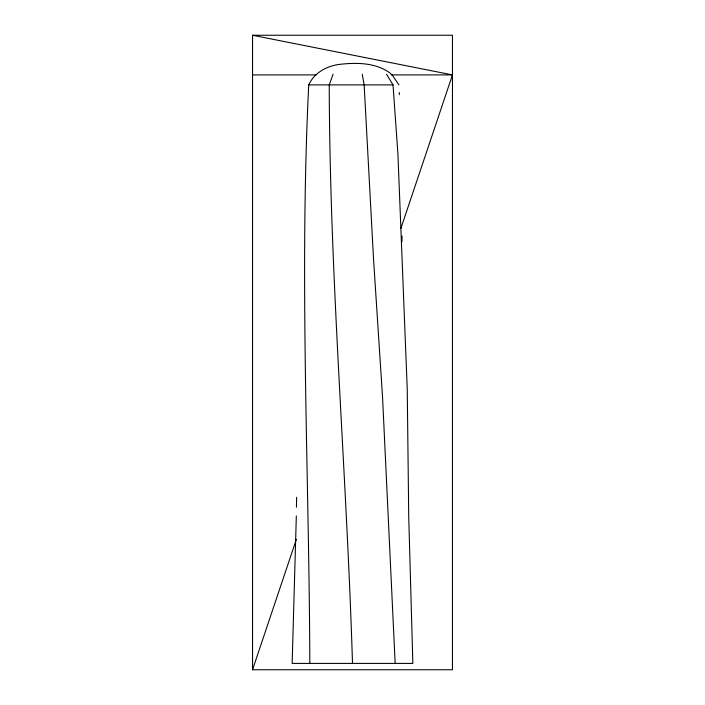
<?xml version="1.0" encoding="UTF-8"?>
<svg xmlns="http://www.w3.org/2000/svg" width="705" height="705" viewBox="0 0 705 705"><rect width="100%" height="100%" fill="white"/><g stroke="black" fill="none" stroke-linecap="round" stroke-linejoin="round"><path stroke-width="1.06" d="M402 241.559L402.017 236.113M296.329 515.954L292.152 663.414L412.848 663.414L408.724 516.65L407.261 389.539L397.92 154.06L393.02 84.891L386.499 74.192M296.461 507.159L296.602 497.272M390.755 73.611C376.003 62.26 355.919 62.392 338.259 64.525C325.781 66.587 314.166 73.012 308.728 84.891C299.176 277.603 309.09 470.605 309.83 663.414M252.54 669.75L252.54 35.25L452.46 35.25L452.46 669.75L252.54 669.75L296.382 539.299M400.907 228.314L452.46 74.906L252.54 35.25M333.104 74.192L329.235 84.891C329.684 277.946 346.604 470.508 352.5 663.414M252.54 74.906L316.254 74.906M390.949 74.906L452.46 74.906M308.728 84.891L393.02 84.891M391.645 74.192L398.942 84.891M362.255 74.192L364.15 84.891L373.527 258.902L382.551 397.206L395.17 663.414M399.268 92.505L399.365 94.681"/></g></svg>
